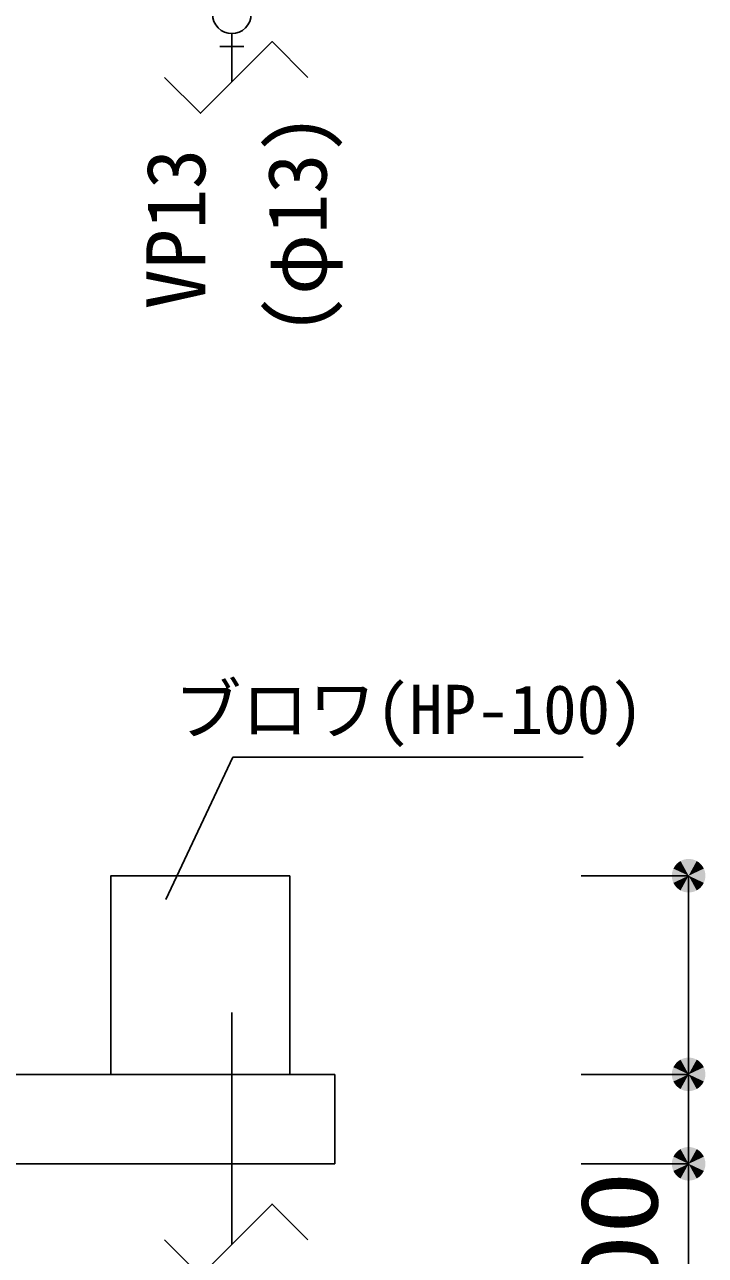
# Model space of a CAD drawing. Units: millimetres, scale not verified. Extents: x -22013 to 8910, y -6308 to 6308.
# Drawn here: x 757 to 1518, y 3452 to 4828 of the extents above; entities that cross this region are included whole.
import ezdxf
from ezdxf.enums import TextEntityAlignment as Align

# ---------------------------------------------------------------- set-up
doc = ezdxf.new("R2010")
doc.units = ezdxf.units.MM
doc.header["$LTSCALE"] = 30
for name, color, linetype, lineweight in [('0-6_機器', 3, 'Continuous', 25), ('0-C_07', 3, 'Continuous', 25), ('1-6_00クル-フ-6寸法', 132, 'Continuous', 25)]:
    doc.layers.add(name, color=color, linetype=linetype, lineweight=lineweight)
doc.styles.add('ＭＳ ゴシック', font='')
doc.styles.get('ＭＳ ゴシック').set_extended_font_data('MS Gothic')

msp = doc.modelspace()

# ---------------------------------------------------------------- linework, layer by layer
at = {"layer": '0-6_機器', "color": 4}
for p, q in [((915.19, 3850.09), (990.22, 4009.11)), ((990.22, 4009.11), (1381.49, 4009.11))]:
    msp.add_line(p, q, dxfattribs=at)
at = {"layer": '0-6_機器', "color": 2}
for p, q in [((1103.95, 3654.54), (3.95, 3654.54)), ((1103.95, 3554.54), (1103.95, 3654.54)), ((3.95, 3554.54), (1103.95, 3554.54))]:
    msp.add_line(p, q, dxfattribs=at)
at = {"layer": '0-C_07', "color": 6}
for p, q in [((988.95, 4763.82), (988.95, 4817.76)), ((1002.45, 4803.36), (975.45, 4803.36)), ((988.95, 3723.59), (988.95, 3464.55))]:
    msp.add_line(p, q, dxfattribs=at)
at = {"layer": '0-C_07'}
msp.add_line((1053.95, 3876.54), (1053.95, 3654.54), dxfattribs=at)
at = {"layer": '0-C_07', "color": 7}
for points in [[(913.87, 4768.74), (953.87, 4728.74), (1033.87, 4808.74), (1073.87, 4768.74)], [(913.87, 3469.47), (953.87, 3429.47), (1033.87, 3509.47), (1073.87, 3469.47)]]:
    msp.add_lwpolyline(points, dxfattribs=at)
at = {"layer": '0-C_07'}
msp.add_lwpolyline([(1053.95, 3876.54), (853.95, 3876.54), (853.95, 3654.54)], dxfattribs=at)
at = {"layer": '0-C_07', "color": 6}
msp.add_arc((988.95, 4839.36), 21.6, 135, 45, dxfattribs=at)
at = {"layer": '1-6_00クル-フ-6寸法', "color": 4}
for p, q in [((1379.35, 3876.54), (1499.35, 3876.54)), ((1499.35, 3876.54), (1499.35, 3654.54)), ((1379.35, 3654.54), (1499.35, 3654.54)), ((1379.35, 3654.54), (1499.35, 3654.54)), ((1499.35, 3654.54), (1499.35, 3554.54)), ((1379.35, 3554.54), (1499.35, 3554.54)), ((1499.35, 3554.54), (1499.35, 3348.43))]:
    msp.add_line(p, q, dxfattribs=at)
at = {"layer": '1-6_00クル-フ-6寸法'}
for points in [[(1499.35, 3876.54), (1488.32, 3891.71), (1490.31, 3892.97)], [(1499.35, 3876.54), (1490.31, 3892.97), (1492.44, 3893.97)], [(1499.35, 3876.54), (1492.44, 3893.97), (1494.68, 3894.7)], [(1499.35, 3876.54), (1494.68, 3894.7), (1497, 3895.14)], [(1499.35, 3876.54), (1497, 3895.14), (1499.35, 3895.29)], [(1499.35, 3876.54), (1499.35, 3895.29), (1501.7, 3895.14)], [(1499.35, 3876.54), (1501.7, 3895.14), (1504.01, 3894.7)], [(1499.35, 3876.54), (1504.01, 3894.7), (1506.25, 3893.97)], [(1499.35, 3876.54), (1506.25, 3893.97), (1508.38, 3892.97)], [(1499.35, 3876.54), (1508.38, 3892.97), (1510.37, 3891.71)], [(1499.35, 3876.54), (1480.63, 3877.72), (1480.93, 3880.05)], [(1499.35, 3876.54), (1480.93, 3880.05), (1481.51, 3882.33)], [(1499.35, 3876.54), (1481.51, 3882.33), (1482.38, 3884.52)], [(1499.35, 3876.54), (1482.38, 3884.52), (1483.51, 3886.59)], [(1499.35, 3876.54), (1483.51, 3886.59), (1484.9, 3888.49)], [(1499.35, 3876.54), (1484.9, 3888.49), (1486.51, 3890.21)], [(1499.35, 3876.54), (1486.51, 3890.21), (1488.32, 3891.71)], [(1499.35, 3876.54), (1510.37, 3891.71), (1512.18, 3890.21)], [(1499.35, 3876.54), (1512.18, 3890.21), (1513.79, 3888.49)], [(1499.35, 3876.54), (1513.79, 3888.49), (1515.18, 3886.59)], [(1499.35, 3876.54), (1515.18, 3886.59), (1516.31, 3884.52)], [(1499.35, 3876.54), (1516.31, 3884.52), (1517.18, 3882.33)], [(1499.35, 3876.54), (1517.18, 3882.33), (1517.76, 3880.05)], [(1499.35, 3876.54), (1517.76, 3880.05), (1518.06, 3877.72)], [(1499.35, 3876.54), (1480.63, 3875.36), (1480.63, 3877.72)], [(1499.35, 3876.54), (1480.93, 3873.03), (1480.63, 3875.36)], [(1499.35, 3876.54), (1481.51, 3870.74), (1480.93, 3873.03)], [(1499.35, 3876.54), (1482.38, 3868.56), (1481.51, 3870.74)], [(1499.35, 3876.54), (1483.51, 3866.49), (1482.38, 3868.56)], [(1499.35, 3876.54), (1484.9, 3864.59), (1483.51, 3866.49)], [(1499.35, 3876.54), (1486.51, 3862.87), (1484.9, 3864.59)], [(1499.35, 3876.54), (1488.32, 3861.37), (1486.51, 3862.87)], [(1499.35, 3876.54), (1490.31, 3860.11), (1488.32, 3861.37)], [(1499.35, 3876.54), (1492.44, 3859.11), (1490.31, 3860.11)], [(1499.35, 3876.54), (1494.68, 3858.38), (1492.44, 3859.11)], [(1499.35, 3876.54), (1497, 3857.94), (1494.68, 3858.38)], [(1499.35, 3876.54), (1499.35, 3857.79), (1497, 3857.94)], [(1499.35, 3876.54), (1518.06, 3877.72), (1518.06, 3875.36)], [(1499.35, 3876.54), (1501.7, 3857.94), (1499.35, 3857.79)], [(1499.35, 3876.54), (1504.01, 3858.38), (1501.7, 3857.94)], [(1499.35, 3876.54), (1506.25, 3859.11), (1504.01, 3858.38)], [(1499.35, 3876.54), (1508.38, 3860.11), (1506.25, 3859.11)], [(1499.35, 3876.54), (1510.37, 3861.37), (1508.38, 3860.11)], [(1499.35, 3876.54), (1512.18, 3862.87), (1510.37, 3861.37)], [(1499.35, 3876.54), (1513.79, 3864.59), (1512.18, 3862.87)], [(1499.35, 3876.54), (1515.18, 3866.49), (1513.79, 3864.59)], [(1499.35, 3876.54), (1516.31, 3868.56), (1515.18, 3866.49)], [(1499.35, 3876.54), (1517.18, 3870.74), (1516.31, 3868.56)], [(1499.35, 3876.54), (1517.76, 3873.03), (1517.18, 3870.74)], [(1499.35, 3876.54), (1518.06, 3875.36), (1517.76, 3873.03)], [(1499.35, 3654.54), (1494.68, 3672.7), (1497, 3673.14)], [(1499.35, 3654.54), (1494.68, 3672.7), (1497, 3673.14)], [(1499.35, 3654.54), (1497, 3673.14), (1499.35, 3673.29)], [(1499.35, 3654.54), (1497, 3673.14), (1499.35, 3673.29)], [(1499.35, 3654.54), (1499.35, 3673.29), (1501.7, 3673.14)], [(1499.35, 3654.54), (1499.35, 3673.29), (1501.7, 3673.14)], [(1499.35, 3654.54), (1501.7, 3673.14), (1504.01, 3672.7)], [(1499.35, 3654.54), (1501.7, 3673.14), (1504.01, 3672.7)], [(1499.35, 3654.54), (1480.93, 3658.05), (1481.51, 3660.33)], [(1499.35, 3654.54), (1480.93, 3658.05), (1481.51, 3660.33)], [(1499.35, 3654.54), (1481.51, 3660.33), (1482.38, 3662.52)], [(1499.35, 3654.54), (1481.51, 3660.33), (1482.38, 3662.52)], [(1499.35, 3654.54), (1482.38, 3662.52), (1483.51, 3664.59)], [(1499.35, 3654.54), (1482.38, 3662.52), (1483.51, 3664.59)], [(1499.35, 3654.54), (1483.51, 3664.59), (1484.9, 3666.49)], [(1499.35, 3654.54), (1483.51, 3664.59), (1484.9, 3666.49)], [(1499.35, 3654.54), (1484.9, 3666.49), (1486.51, 3668.21)], [(1499.35, 3654.54), (1484.9, 3666.49), (1486.51, 3668.21)], [(1499.35, 3654.54), (1486.51, 3668.21), (1488.32, 3669.71)], [(1499.35, 3654.54), (1486.51, 3668.21), (1488.32, 3669.71)], [(1499.35, 3654.54), (1488.32, 3669.71), (1490.31, 3670.97)], [(1499.35, 3654.54), (1488.32, 3669.71), (1490.31, 3670.97)], [(1499.35, 3654.54), (1490.31, 3670.97), (1492.44, 3671.97)], [(1499.35, 3654.54), (1490.31, 3670.97), (1492.44, 3671.97)], [(1499.35, 3654.54), (1492.44, 3671.97), (1494.68, 3672.7)], [(1499.35, 3654.54), (1492.44, 3671.97), (1494.68, 3672.7)], [(1499.35, 3654.54), (1504.01, 3672.7), (1506.25, 3671.97)], [(1499.35, 3654.54), (1504.01, 3672.7), (1506.25, 3671.97)], [(1499.35, 3654.54), (1506.25, 3671.97), (1508.38, 3670.97)], [(1499.35, 3654.54), (1506.25, 3671.97), (1508.38, 3670.97)], [(1499.35, 3654.54), (1508.38, 3670.97), (1510.37, 3669.71)], [(1499.35, 3654.54), (1508.38, 3670.97), (1510.37, 3669.71)], [(1499.35, 3654.54), (1510.37, 3669.71), (1512.18, 3668.21)], [(1499.35, 3654.54), (1510.37, 3669.71), (1512.18, 3668.21)], [(1499.35, 3654.54), (1512.18, 3668.21), (1513.79, 3666.49)], [(1499.35, 3654.54), (1512.18, 3668.21), (1513.79, 3666.49)], [(1499.35, 3654.54), (1513.79, 3666.49), (1515.18, 3664.59)], [(1499.35, 3654.54), (1513.79, 3666.49), (1515.18, 3664.59)], [(1499.35, 3654.54), (1515.18, 3664.59), (1516.31, 3662.52)], [(1499.35, 3654.54), (1515.18, 3664.59), (1516.31, 3662.52)], [(1499.35, 3654.54), (1516.31, 3662.52), (1517.18, 3660.33)], [(1499.35, 3654.54), (1516.31, 3662.52), (1517.18, 3660.33)], [(1499.35, 3654.54), (1517.18, 3660.33), (1517.76, 3658.05)], [(1499.35, 3654.54), (1517.18, 3660.33), (1517.76, 3658.05)], [(1499.35, 3654.54), (1480.63, 3655.72), (1480.93, 3658.05)], [(1499.35, 3654.54), (1480.63, 3655.72), (1480.93, 3658.05)], [(1499.35, 3654.54), (1480.63, 3653.36), (1480.63, 3655.72)], [(1499.35, 3654.54), (1480.63, 3653.36), (1480.63, 3655.72)], [(1499.35, 3654.54), (1480.93, 3651.03), (1480.63, 3653.36)], [(1499.35, 3654.54), (1480.93, 3651.03), (1480.63, 3653.36)], [(1499.35, 3654.54), (1481.51, 3648.74), (1480.93, 3651.03)], [(1499.35, 3654.54), (1481.51, 3648.74), (1480.93, 3651.03)], [(1499.35, 3654.54), (1482.38, 3646.56), (1481.51, 3648.74)], [(1499.35, 3654.54), (1482.38, 3646.56), (1481.51, 3648.74)], [(1499.35, 3654.54), (1483.51, 3644.49), (1482.38, 3646.56)], [(1499.35, 3654.54), (1483.51, 3644.49), (1482.38, 3646.56)], [(1499.35, 3654.54), (1484.9, 3642.59), (1483.51, 3644.49)], [(1499.35, 3654.54), (1484.9, 3642.59), (1483.51, 3644.49)], [(1499.35, 3654.54), (1486.51, 3640.87), (1484.9, 3642.59)], [(1499.35, 3654.54), (1486.51, 3640.87), (1484.9, 3642.59)], [(1499.35, 3654.54), (1488.32, 3639.37), (1486.51, 3640.87)], [(1499.35, 3654.54), (1488.32, 3639.37), (1486.51, 3640.87)], [(1499.35, 3654.54), (1490.31, 3638.11), (1488.32, 3639.37)], [(1499.35, 3654.54), (1490.31, 3638.11), (1488.32, 3639.37)], [(1499.35, 3654.54), (1492.44, 3637.11), (1490.31, 3638.11)], [(1499.35, 3654.54), (1492.44, 3637.11), (1490.31, 3638.11)], [(1499.35, 3654.54), (1494.68, 3636.38), (1492.44, 3637.11)], [(1499.35, 3654.54), (1494.68, 3636.38), (1492.44, 3637.11)], [(1499.35, 3654.54), (1497, 3635.94), (1494.68, 3636.38)], [(1499.35, 3654.54), (1497, 3635.94), (1494.68, 3636.38)], [(1499.35, 3654.54), (1499.35, 3635.79), (1497, 3635.94)], [(1499.35, 3654.54), (1499.35, 3635.79), (1497, 3635.94)], [(1499.35, 3654.54), (1517.76, 3658.05), (1518.06, 3655.72)], [(1499.35, 3654.54), (1517.76, 3658.05), (1518.06, 3655.72)], [(1499.35, 3654.54), (1518.06, 3655.72), (1518.06, 3653.36)], [(1499.35, 3654.54), (1518.06, 3655.72), (1518.06, 3653.36)], [(1499.35, 3654.54), (1501.7, 3635.94), (1499.35, 3635.79)], [(1499.35, 3654.54), (1504.01, 3636.38), (1501.7, 3635.94)], [(1499.35, 3654.54), (1506.25, 3637.11), (1504.01, 3636.38)], [(1499.35, 3654.54), (1508.38, 3638.11), (1506.25, 3637.11)], [(1499.35, 3654.54), (1510.37, 3639.37), (1508.38, 3638.11)], [(1499.35, 3654.54), (1512.18, 3640.87), (1510.37, 3639.37)], [(1499.35, 3654.54), (1513.79, 3642.59), (1512.18, 3640.87)], [(1499.35, 3654.54), (1515.18, 3644.49), (1513.79, 3642.59)], [(1499.35, 3654.54), (1516.31, 3646.56), (1515.18, 3644.49)], [(1499.35, 3654.54), (1517.18, 3648.74), (1516.31, 3646.56)], [(1499.35, 3654.54), (1517.76, 3651.03), (1517.18, 3648.74)], [(1499.35, 3654.54), (1518.06, 3653.36), (1517.76, 3651.03)], [(1499.35, 3654.54), (1501.7, 3635.94), (1499.35, 3635.79)], [(1499.35, 3654.54), (1504.01, 3636.38), (1501.7, 3635.94)], [(1499.35, 3654.54), (1506.25, 3637.11), (1504.01, 3636.38)], [(1499.35, 3654.54), (1508.38, 3638.11), (1506.25, 3637.11)], [(1499.35, 3654.54), (1510.37, 3639.37), (1508.38, 3638.11)], [(1499.35, 3654.54), (1512.18, 3640.87), (1510.37, 3639.37)], [(1499.35, 3654.54), (1513.79, 3642.59), (1512.18, 3640.87)], [(1499.35, 3654.54), (1515.18, 3644.49), (1513.79, 3642.59)], [(1499.35, 3654.54), (1516.31, 3646.56), (1515.18, 3644.49)], [(1499.35, 3654.54), (1517.18, 3648.74), (1516.31, 3646.56)], [(1499.35, 3654.54), (1517.76, 3651.03), (1517.18, 3648.74)], [(1499.35, 3654.54), (1518.06, 3653.36), (1517.76, 3651.03)], [(1499.35, 3554.54), (1482.38, 3562.52), (1483.51, 3564.59)], [(1499.35, 3554.54), (1483.51, 3564.59), (1484.9, 3566.49)], [(1499.35, 3554.54), (1484.9, 3566.49), (1486.51, 3568.21)], [(1499.35, 3554.54), (1486.51, 3568.21), (1488.32, 3569.71)], [(1499.35, 3554.54), (1488.32, 3569.71), (1490.31, 3570.97)], [(1499.35, 3554.54), (1490.31, 3570.97), (1492.44, 3571.97)], [(1499.35, 3554.54), (1492.44, 3571.97), (1494.68, 3572.7)], [(1499.35, 3554.54), (1494.68, 3572.7), (1497, 3573.14)], [(1499.35, 3554.54), (1497, 3573.14), (1499.35, 3573.29)], [(1499.35, 3554.54), (1499.35, 3573.29), (1501.7, 3573.14)], [(1499.35, 3554.54), (1501.7, 3573.14), (1504.01, 3572.7)], [(1499.35, 3554.54), (1504.01, 3572.7), (1506.25, 3571.97)], [(1499.35, 3554.54), (1506.25, 3571.97), (1508.38, 3570.97)], [(1499.35, 3554.54), (1508.38, 3570.97), (1510.37, 3569.71)], [(1499.35, 3554.54), (1510.37, 3569.71), (1512.18, 3568.21)], [(1499.35, 3554.54), (1512.18, 3568.21), (1513.79, 3566.49)], [(1499.35, 3554.54), (1513.79, 3566.49), (1515.18, 3564.59)], [(1499.35, 3554.54), (1515.18, 3564.59), (1516.31, 3562.52)], [(1499.35, 3554.54), (1480.63, 3555.72), (1480.93, 3558.05)], [(1499.35, 3554.54), (1480.63, 3553.36), (1480.63, 3555.72)], [(1499.35, 3554.54), (1480.93, 3551.03), (1480.63, 3553.36)], [(1499.35, 3554.54), (1480.93, 3558.05), (1481.51, 3560.33)], [(1499.35, 3554.54), (1481.51, 3548.74), (1480.93, 3551.03)], [(1499.35, 3554.54), (1481.51, 3560.33), (1482.38, 3562.52)], [(1499.35, 3554.54), (1482.38, 3546.56), (1481.51, 3548.74)], [(1499.35, 3554.54), (1483.51, 3544.49), (1482.38, 3546.56)], [(1499.35, 3554.54), (1484.9, 3542.59), (1483.51, 3544.49)], [(1499.35, 3554.54), (1486.51, 3540.87), (1484.9, 3542.59)], [(1499.35, 3554.54), (1488.32, 3539.37), (1486.51, 3540.87)], [(1499.35, 3554.54), (1490.31, 3538.11), (1488.32, 3539.37)], [(1499.35, 3554.54), (1492.44, 3537.11), (1490.31, 3538.11)], [(1499.35, 3554.54), (1494.68, 3536.38), (1492.44, 3537.11)], [(1499.35, 3554.54), (1497, 3535.94), (1494.68, 3536.38)], [(1499.35, 3554.54), (1499.35, 3535.79), (1497, 3535.94)], [(1499.35, 3554.54), (1516.31, 3562.52), (1517.18, 3560.33)], [(1499.35, 3554.54), (1517.18, 3560.33), (1517.76, 3558.05)], [(1499.35, 3554.54), (1517.76, 3558.05), (1518.06, 3555.72)], [(1499.35, 3554.54), (1518.06, 3555.72), (1518.06, 3553.36)], [(1499.35, 3554.54), (1501.7, 3535.94), (1499.35, 3535.79)], [(1499.35, 3554.54), (1504.01, 3536.38), (1501.7, 3535.94)], [(1499.35, 3554.54), (1506.25, 3537.11), (1504.01, 3536.38)], [(1499.35, 3554.54), (1508.38, 3538.11), (1506.25, 3537.11)], [(1499.35, 3554.54), (1510.37, 3539.37), (1508.38, 3538.11)], [(1499.35, 3554.54), (1512.18, 3540.87), (1510.37, 3539.37)], [(1499.35, 3554.54), (1513.79, 3542.59), (1512.18, 3540.87)], [(1499.35, 3554.54), (1515.18, 3544.49), (1513.79, 3542.59)], [(1499.35, 3554.54), (1516.31, 3546.56), (1515.18, 3544.49)], [(1499.35, 3554.54), (1517.18, 3548.74), (1516.31, 3546.56)], [(1499.35, 3554.54), (1517.76, 3551.03), (1517.18, 3548.74)], [(1499.35, 3554.54), (1518.06, 3553.36), (1517.76, 3551.03)]]:
    msp.add_solid(points, dxfattribs=at)

# ---------------------------------------------------------------- texts
at = {"layer": '0-C_07', "color": 4, "style": 'ＭＳ ゴシック'}
for s, p in [('(φ13)', (1114.69, 4480.74)), ('VP13', (979.14, 4509.49))]:
    msp.add_text(s, height=65.98, rotation=90, dxfattribs=at).set_placement(p, align=Align.BOTTOM_LEFT)
msp.add_text('ブロワ(HP-100)', height=54.99, dxfattribs=at).set_placement((924.74, 4018.47), align=Align.BOTTOM_LEFT)
at = {"layer": '1-6_00クル-フ-6寸法', "color": 3, "style": 'ＭＳ ゴシック', "width": 1.2}
msp.add_text('100', height=86.66, rotation=90, dxfattribs=at).set_placement((1490.65, 3334.2), align=Align.BOTTOM_LEFT)

doc.saveas('drawing.dxf')
